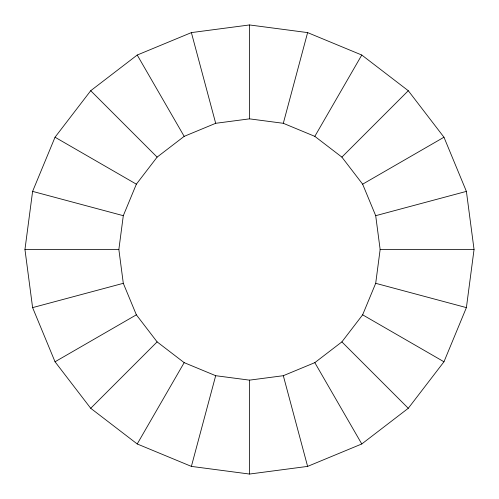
<?xml version="1.0" encoding="UTF-8"?>
<svg xmlns="http://www.w3.org/2000/svg" width="499" height="499" viewBox="0 0 499 499"><rect width="100%" height="100%" fill="white"/><g stroke="black" fill="none" stroke-linecap="round" stroke-linejoin="round"><path stroke-width="0.75" d="M24.95 249.5L32.603 191.385L55.033 137.225L90.718 90.718L137.225 55.033L191.385 32.603L249.5 24.95L307.615 32.603L361.775 55.033L408.282 90.718L443.967 137.225L466.397 191.385L474.05 249.5L466.397 307.615L443.967 361.775L408.282 408.282L361.775 443.967L307.615 466.397L249.5 474.05L191.385 466.397L137.225 443.967L90.718 408.282L55.033 361.775L32.603 307.615L24.95 249.5L118.856 249.5L123.303 283.313L136.358 314.825L157.116 341.884L184.175 362.642L215.687 375.697L249.5 380.144L283.313 375.697L314.825 362.642L341.884 341.884L362.642 314.825L375.697 283.313L380.144 249.5L375.697 215.687L362.642 184.175L341.884 157.116L314.825 136.358L283.313 123.303L249.5 118.856L215.687 123.303L184.175 136.358L157.116 157.116L136.358 184.175L123.303 215.687L118.856 249.5M191.385 466.397L215.687 375.697M283.313 123.303L307.615 32.603M137.225 443.967L184.175 362.642M314.825 136.358L361.775 55.033M90.718 408.282L157.116 341.884M341.884 157.116L408.282 90.718M55.033 361.775L136.358 314.825M362.642 184.175L443.967 137.225M32.603 307.615L123.303 283.313M375.697 215.687L466.397 191.385M380.144 249.5L474.05 249.5M32.603 191.385L123.303 215.687M375.697 283.313L466.397 307.615M55.033 137.225L136.358 184.175M362.642 314.825L443.967 361.775M90.718 90.718L157.116 157.116M341.884 341.884L408.282 408.282M137.225 55.033L184.175 136.358M314.825 362.642L361.775 443.967M191.385 32.603L215.687 123.303M283.313 375.697L307.615 466.397M249.5 24.95L249.5 118.856M249.5 380.144L249.5 474.05"/></g></svg>
